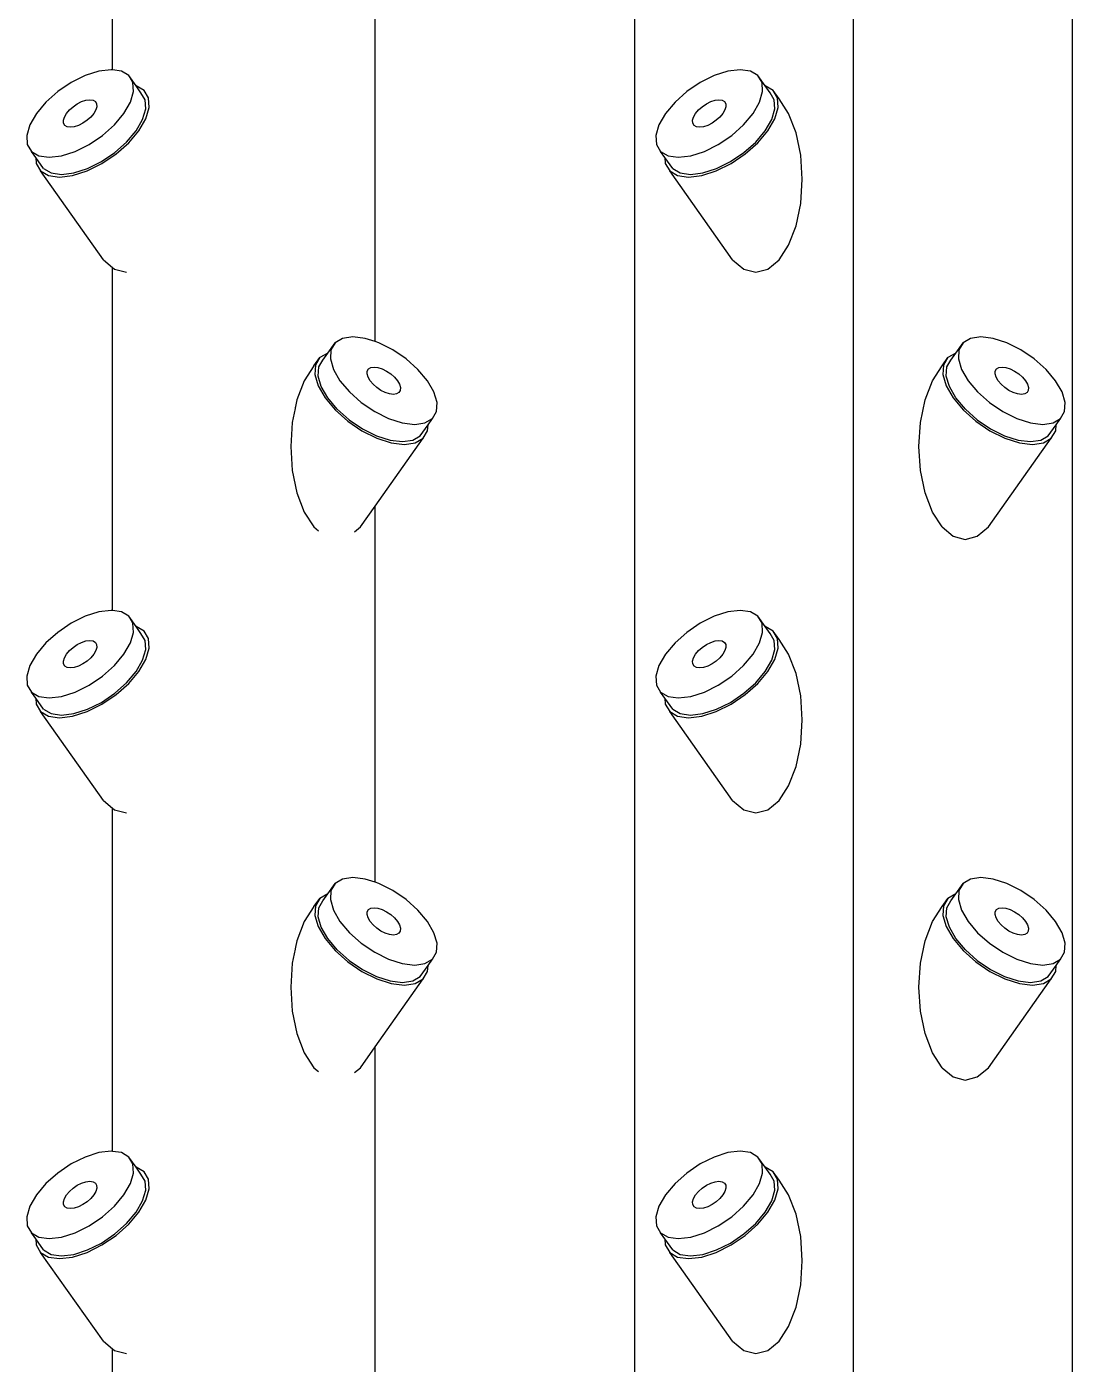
# Model space of a CAD drawing. Header units: metres. Extents: x -175 to 101, y -7 to 93.
# Drawn here: x 1.261 to 1.691, y 1.053 to 1.602 of the extents above; entities that cross this region are included whole.
import ezdxf

# ---------------------------------------------------------------- set-up
doc = ezdxf.new("R2010")
doc.units = ezdxf.units.M

msp = doc.modelspace()

# ---------------------------------------------------------------- linework, layer by layer
for p, q in [((1.51103, 0.0428), (1.51103, 1.98869)), ((1.60083, 0.0428), (1.60083, 1.98869)), ((1.69064, 1.98869), (1.69064, 0.0428)), ((1.2967, 1.5843), (1.2967, 1.72525)), ((1.4045, 1.47276), (1.4045, 1.6272)), ((1.28541, 1.58198), (1.27967, 1.57912)), ((1.29101, 1.58377), (1.28541, 1.58198)), ((1.29609, 1.58439), (1.29101, 1.58377)), ((1.2967, 1.5843), (1.29609, 1.58439)), ((1.30031, 1.58377), (1.2967, 1.5843)), ((1.30337, 1.58198), (1.30031, 1.58377)), ((1.30507, 1.57912), (1.30337, 1.58198)), ((1.30637, 1.57779), (1.30337, 1.58198)), ((1.54366, 1.58198), (1.53792, 1.57912)), ((1.54926, 1.58377), (1.54366, 1.58198)), ((1.55434, 1.58439), (1.54926, 1.58377)), ((1.55855, 1.58377), (1.55434, 1.58439)), ((1.56162, 1.58198), (1.55855, 1.58377)), ((1.56332, 1.57912), (1.56162, 1.58198)), ((1.56461, 1.57779), (1.56162, 1.58198)), ((1.27967, 1.57912), (1.27419, 1.5754)), ((1.3053, 1.5754), (1.30507, 1.57912)), ((1.30637, 1.57779), (1.30633, 1.57779)), ((1.30962, 1.57588), (1.30637, 1.57779)), ((1.30837, 1.57491), (1.30637, 1.57779)), ((1.53792, 1.57912), (1.53243, 1.5754)), ((1.56354, 1.5754), (1.56332, 1.57912)), ((1.56461, 1.57779), (1.56458, 1.57779)), ((1.56787, 1.57588), (1.56461, 1.57779)), ((1.56662, 1.57491), (1.56461, 1.57779)), ((1.26933, 1.57107), (1.26543, 1.56642)), ((1.27419, 1.5754), (1.26933, 1.57107)), ((1.28223, 1.57039), (1.28402, 1.57129)), ((1.28402, 1.57129), (1.28577, 1.57185)), ((1.28577, 1.57185), (1.28736, 1.57204)), ((1.28736, 1.57204), (1.28868, 1.57185)), ((1.28868, 1.57185), (1.28964, 1.57129)), ((1.28964, 1.57129), (1.29017, 1.57039)), ((1.30135, 1.56642), (1.30403, 1.57107)), ((1.30403, 1.57107), (1.3053, 1.5754)), ((1.31007, 1.57205), (1.30837, 1.57491)), ((1.31143, 1.57285), (1.30962, 1.57588)), ((1.31026, 1.57497), (1.30962, 1.57588)), ((1.3103, 1.56833), (1.31007, 1.57205)), ((1.31167, 1.5689), (1.31143, 1.57285)), ((1.52758, 1.57107), (1.52368, 1.56642)), ((1.53243, 1.5754), (1.52758, 1.57107)), ((1.54048, 1.57039), (1.54227, 1.57129)), ((1.54227, 1.57129), (1.54402, 1.57185)), ((1.54402, 1.57185), (1.54561, 1.57204)), ((1.54561, 1.57204), (1.54693, 1.57185)), ((1.54693, 1.57185), (1.54788, 1.57129)), ((1.54788, 1.57129), (1.54841, 1.57039)), ((1.5596, 1.56642), (1.56227, 1.57107)), ((1.56227, 1.57107), (1.56354, 1.5754)), ((1.56832, 1.57205), (1.56662, 1.57491)), ((1.56967, 1.57285), (1.56787, 1.57588)), ((1.57028, 1.57246), (1.56787, 1.57588)), ((1.56854, 1.56833), (1.56832, 1.57205)), ((1.56991, 1.5689), (1.56967, 1.57285)), ((1.57423, 1.5664), (1.57028, 1.57246)), ((1.26543, 1.56642), (1.26276, 1.56178)), ((1.27694, 1.56497), (1.27778, 1.56642)), ((1.27778, 1.56642), (1.279, 1.56788)), ((1.279, 1.56788), (1.28052, 1.56923)), ((1.28052, 1.56923), (1.28223, 1.57039)), ((1.289, 1.56642), (1.28779, 1.56497)), ((1.28984, 1.56788), (1.289, 1.56642)), ((1.29024, 1.56923), (1.28984, 1.56788)), ((1.29017, 1.57039), (1.29024, 1.56923)), ((1.29745, 1.56178), (1.30135, 1.56642)), ((1.30903, 1.564), (1.3103, 1.56833)), ((1.31032, 1.56429), (1.31167, 1.5689)), ((1.52368, 1.56642), (1.521, 1.56178)), ((1.53519, 1.56497), (1.53603, 1.56642)), ((1.53603, 1.56642), (1.53724, 1.56788)), ((1.53724, 1.56788), (1.53876, 1.56923)), ((1.53876, 1.56923), (1.54048, 1.57039)), ((1.54725, 1.56642), (1.54603, 1.56497)), ((1.54809, 1.56788), (1.54725, 1.56642)), ((1.54848, 1.56923), (1.54809, 1.56788)), ((1.54841, 1.57039), (1.54848, 1.56923)), ((1.5557, 1.56178), (1.5596, 1.56642)), ((1.56727, 1.564), (1.56854, 1.56833)), ((1.56856, 1.56429), (1.56991, 1.5689)), ((1.57727, 1.55849), (1.57423, 1.5664)), ((1.26276, 1.56178), (1.26149, 1.55744)), ((1.27655, 1.56362), (1.27694, 1.56497)), ((1.27662, 1.56246), (1.27655, 1.56362)), ((1.27715, 1.56156), (1.27662, 1.56246)), ((1.27811, 1.561), (1.27715, 1.56156)), ((1.27942, 1.56081), (1.27811, 1.561)), ((1.28101, 1.561), (1.27942, 1.56081)), ((1.28276, 1.56156), (1.28101, 1.561)), ((1.28455, 1.56246), (1.28276, 1.56156)), ((1.28627, 1.56362), (1.28455, 1.56246)), ((1.28779, 1.56497), (1.28627, 1.56362)), ((1.2926, 1.55744), (1.29745, 1.56178)), ((1.30635, 1.55935), (1.30903, 1.564)), ((1.30748, 1.55935), (1.31032, 1.56429)), ((1.521, 1.56178), (1.51973, 1.55744)), ((1.53479, 1.56362), (1.53519, 1.56497)), ((1.53486, 1.56246), (1.53479, 1.56362)), ((1.5354, 1.56156), (1.53486, 1.56246)), ((1.53635, 1.561), (1.5354, 1.56156)), ((1.53767, 1.56081), (1.53635, 1.561)), ((1.53926, 1.561), (1.53767, 1.56081)), ((1.54101, 1.56156), (1.53926, 1.561)), ((1.5428, 1.56246), (1.54101, 1.56156)), ((1.54452, 1.56362), (1.5428, 1.56246)), ((1.54603, 1.56497), (1.54452, 1.56362)), ((1.55084, 1.55744), (1.5557, 1.56178)), ((1.5646, 1.55935), (1.56727, 1.564)), ((1.56572, 1.55935), (1.56856, 1.56429)), ((1.26149, 1.55744), (1.26171, 1.55372)), ((1.28711, 1.55372), (1.2926, 1.55744)), ((1.2976, 1.55037), (1.30245, 1.55471)), ((1.29817, 1.54981), (1.30333, 1.55441)), ((1.30245, 1.55471), (1.30635, 1.55935)), ((1.30333, 1.55441), (1.30748, 1.55935)), ((1.51973, 1.55744), (1.51996, 1.55372)), ((1.54536, 1.55372), (1.55084, 1.55744)), ((1.55584, 1.55037), (1.5607, 1.55471)), ((1.55642, 1.54981), (1.56158, 1.55441)), ((1.5607, 1.55471), (1.5646, 1.55935)), ((1.56158, 1.55441), (1.56572, 1.55935)), ((1.57917, 1.54929), (1.57727, 1.55849)), ((1.26171, 1.55372), (1.26341, 1.55087)), ((1.26341, 1.55087), (1.26648, 1.54908)), ((1.26521, 1.54833), (1.26341, 1.55087)), ((1.26648, 1.54908), (1.27069, 1.54846)), ((1.27069, 1.54846), (1.27577, 1.54908)), ((1.27577, 1.54908), (1.28137, 1.55087)), ((1.28137, 1.55087), (1.28711, 1.55372)), ((1.29211, 1.54665), (1.2976, 1.55037)), ((1.29234, 1.54586), (1.29817, 1.54981)), ((1.51996, 1.55372), (1.52166, 1.55087)), ((1.52166, 1.55087), (1.52472, 1.54908)), ((1.52345, 1.54833), (1.52166, 1.55087)), ((1.52472, 1.54908), (1.52894, 1.54846)), ((1.52894, 1.54846), (1.53402, 1.54908)), ((1.53402, 1.54908), (1.53962, 1.55087)), ((1.53962, 1.55087), (1.54536, 1.55372)), ((1.55036, 1.54665), (1.55584, 1.55037)), ((1.55059, 1.54586), (1.55642, 1.54981)), ((1.57982, 1.53941), (1.57917, 1.54929)), ((1.26521, 1.54833), (1.26536, 1.54586)), ((1.26841, 1.5438), (1.26521, 1.54833)), ((1.26536, 1.54586), (1.26716, 1.54283)), ((1.26841, 1.5438), (1.27148, 1.54201)), ((1.28077, 1.54201), (1.28637, 1.5438)), ((1.28625, 1.54283), (1.29234, 1.54586)), ((1.28637, 1.5438), (1.29211, 1.54665)), ((1.52345, 1.54833), (1.5236, 1.54586)), ((1.52666, 1.5438), (1.52345, 1.54833)), ((1.5236, 1.54586), (1.52541, 1.54283)), ((1.52666, 1.5438), (1.52972, 1.54201)), ((1.53902, 1.54201), (1.54462, 1.5438)), ((1.54449, 1.54283), (1.55059, 1.54586)), ((1.54462, 1.5438), (1.55036, 1.54665)), ((1.26716, 1.54283), (1.27042, 1.54092)), ((1.29295, 1.50636), (1.26716, 1.54283)), ((1.27042, 1.54092), (1.2749, 1.54027)), ((1.27148, 1.54201), (1.27569, 1.54139)), ((1.2749, 1.54027), (1.2803, 1.54092)), ((1.27569, 1.54139), (1.28077, 1.54201)), ((1.2803, 1.54092), (1.28625, 1.54283)), ((1.52541, 1.54283), (1.52867, 1.54092)), ((1.5512, 1.50636), (1.52541, 1.54283)), ((1.52867, 1.54092), (1.53315, 1.54027)), ((1.52972, 1.54201), (1.53394, 1.54139)), ((1.53315, 1.54027), (1.53854, 1.54092)), ((1.53394, 1.54139), (1.53902, 1.54201)), ((1.53854, 1.54092), (1.54449, 1.54283)), ((1.57917, 1.52952), (1.57982, 1.53941)), ((1.57727, 1.52033), (1.57917, 1.52952)), ((1.57423, 1.51242), (1.57727, 1.52033)), ((1.57028, 1.50636), (1.57423, 1.51242)), ((1.29295, 1.50636), (1.2967, 1.50325)), ((1.5512, 1.50636), (1.5558, 1.50255)), ((1.56568, 1.50255), (1.57028, 1.50636)), ((1.2967, 1.3623), (1.2967, 1.50325)), ((1.2967, 1.50325), (1.29755, 1.50255)), ((1.29755, 1.50255), (1.30249, 1.50125)), ((1.5558, 1.50255), (1.56074, 1.50125)), ((1.56074, 1.50125), (1.56568, 1.50255)), ((1.38504, 1.46809), (1.38804, 1.47228)), ((1.38804, 1.47228), (1.38634, 1.46943)), ((1.3911, 1.47407), (1.38804, 1.47228)), ((1.39532, 1.47469), (1.3911, 1.47407)), ((1.4004, 1.47407), (1.39532, 1.47469)), ((1.4045, 1.47276), (1.4004, 1.47407)), ((1.406, 1.47228), (1.4045, 1.47276)), ((1.41174, 1.46943), (1.406, 1.47228)), ((1.64285, 1.46809), (1.64584, 1.47228)), ((1.64584, 1.47228), (1.64414, 1.46943)), ((1.64891, 1.47407), (1.64584, 1.47228)), ((1.65312, 1.47469), (1.64891, 1.47407)), ((1.6582, 1.47407), (1.65312, 1.47469)), ((1.66381, 1.47228), (1.6582, 1.47407)), ((1.66954, 1.46943), (1.66381, 1.47228)), ((1.38504, 1.46809), (1.38179, 1.46618)), ((1.38304, 1.46521), (1.38504, 1.46809)), ((1.38508, 1.46809), (1.38504, 1.46809)), ((1.38634, 1.46943), (1.38611, 1.46571)), ((1.41722, 1.46571), (1.41174, 1.46943)), ((1.64285, 1.46809), (1.6396, 1.46618)), ((1.64084, 1.46521), (1.64285, 1.46809)), ((1.64288, 1.46809), (1.64285, 1.46809)), ((1.64414, 1.46943), (1.64392, 1.46571)), ((1.67503, 1.46571), (1.66954, 1.46943)), ((1.37937, 1.46277), (1.37542, 1.4567)), ((1.37937, 1.46277), (1.38179, 1.46618)), ((1.37998, 1.46315), (1.37974, 1.4592)), ((1.38179, 1.46618), (1.37998, 1.46315)), ((1.38111, 1.45863), (1.38134, 1.46235)), ((1.38134, 1.46235), (1.38304, 1.46521)), ((1.38611, 1.46571), (1.38738, 1.46137)), ((1.38738, 1.46137), (1.39006, 1.45673)), ((1.40124, 1.46069), (1.40177, 1.46159)), ((1.40177, 1.46159), (1.40273, 1.46215)), ((1.40273, 1.46215), (1.40405, 1.46234)), ((1.40405, 1.46234), (1.40564, 1.46215)), ((1.40564, 1.46215), (1.40739, 1.46159)), ((1.40739, 1.46159), (1.40918, 1.46069)), ((1.42208, 1.46137), (1.41722, 1.46571)), ((1.42598, 1.45673), (1.42208, 1.46137)), ((1.63323, 1.4567), (1.63718, 1.46277)), ((1.63718, 1.46277), (1.6396, 1.46618)), ((1.63779, 1.46315), (1.63755, 1.4592)), ((1.6396, 1.46618), (1.63779, 1.46315)), ((1.63892, 1.45863), (1.63914, 1.46235)), ((1.63914, 1.46235), (1.64084, 1.46521)), ((1.64392, 1.46571), (1.64519, 1.46137)), ((1.64519, 1.46137), (1.64786, 1.45673)), ((1.65905, 1.46069), (1.65958, 1.46159)), ((1.65958, 1.46159), (1.66054, 1.46215)), ((1.66054, 1.46215), (1.66185, 1.46234)), ((1.66185, 1.46234), (1.66344, 1.46215)), ((1.66344, 1.46215), (1.66519, 1.46159)), ((1.66519, 1.46159), (1.66699, 1.46069)), ((1.67988, 1.46137), (1.67503, 1.46571)), ((1.68378, 1.45673), (1.67988, 1.46137)), ((1.37542, 1.4567), (1.37239, 1.4488)), ((1.37974, 1.4592), (1.38109, 1.45459)), ((1.38238, 1.4543), (1.38111, 1.45863)), ((1.39006, 1.45673), (1.39396, 1.45208)), ((1.40117, 1.45953), (1.40124, 1.46069)), ((1.40157, 1.45818), (1.40117, 1.45953)), ((1.4024, 1.45673), (1.40157, 1.45818)), ((1.40362, 1.45527), (1.4024, 1.45673)), ((1.40514, 1.45392), (1.40362, 1.45527)), ((1.40918, 1.46069), (1.41089, 1.45953)), ((1.41089, 1.45953), (1.41241, 1.45818)), ((1.41241, 1.45818), (1.41363, 1.45673)), ((1.41363, 1.45673), (1.41447, 1.45527)), ((1.41447, 1.45527), (1.41486, 1.45392)), ((1.42865, 1.45208), (1.42598, 1.45673)), ((1.6302, 1.4488), (1.63323, 1.4567)), ((1.63755, 1.4592), (1.6389, 1.45459)), ((1.64019, 1.4543), (1.63892, 1.45863)), ((1.64786, 1.45673), (1.65176, 1.45208)), ((1.65898, 1.45953), (1.65905, 1.46069)), ((1.65937, 1.45818), (1.65898, 1.45953)), ((1.66021, 1.45673), (1.65937, 1.45818)), ((1.66143, 1.45527), (1.66021, 1.45673)), ((1.66295, 1.45392), (1.66143, 1.45527)), ((1.66699, 1.46069), (1.6687, 1.45953)), ((1.6687, 1.45953), (1.67022, 1.45818)), ((1.67022, 1.45818), (1.67144, 1.45673)), ((1.67144, 1.45673), (1.67227, 1.45527)), ((1.67227, 1.45527), (1.67267, 1.45392)), ((1.68646, 1.45208), (1.68378, 1.45673)), ((1.38109, 1.45459), (1.38393, 1.44965)), ((1.38506, 1.44965), (1.38238, 1.4543)), ((1.39396, 1.45208), (1.39881, 1.44774)), ((1.40685, 1.45276), (1.40514, 1.45392)), ((1.40865, 1.45186), (1.40685, 1.45276)), ((1.4104, 1.4513), (1.40865, 1.45186)), ((1.41199, 1.45111), (1.4104, 1.4513)), ((1.4133, 1.4513), (1.41199, 1.45111)), ((1.41426, 1.45186), (1.4133, 1.4513)), ((1.41479, 1.45276), (1.41426, 1.45186)), ((1.41486, 1.45392), (1.41479, 1.45276)), ((1.42992, 1.44774), (1.42865, 1.45208)), ((1.6389, 1.45459), (1.64174, 1.44965)), ((1.64286, 1.44965), (1.64019, 1.4543)), ((1.65176, 1.45208), (1.65662, 1.44774)), ((1.66466, 1.45276), (1.66295, 1.45392)), ((1.66645, 1.45186), (1.66466, 1.45276)), ((1.6682, 1.4513), (1.66645, 1.45186)), ((1.66979, 1.45111), (1.6682, 1.4513)), ((1.67111, 1.4513), (1.66979, 1.45111)), ((1.67207, 1.45186), (1.67111, 1.4513)), ((1.6726, 1.45276), (1.67207, 1.45186)), ((1.67267, 1.45392), (1.6726, 1.45276)), ((1.68773, 1.44774), (1.68646, 1.45208)), ((1.37166, 1.44529), (1.37048, 1.43959)), ((1.37183, 1.44609), (1.37166, 1.44529)), ((1.37169, 1.44579), (1.37166, 1.44529)), ((1.37239, 1.4488), (1.37183, 1.44609)), ((1.38393, 1.44965), (1.38808, 1.44472)), ((1.38896, 1.44501), (1.38506, 1.44965)), ((1.38808, 1.44472), (1.39324, 1.44011)), ((1.38896, 1.44501), (1.39381, 1.44067)), ((1.39881, 1.44774), (1.4043, 1.44403)), ((1.4297, 1.44403), (1.42992, 1.44774)), ((1.62829, 1.43959), (1.6302, 1.4488)), ((1.64174, 1.44965), (1.64588, 1.44472)), ((1.64676, 1.44501), (1.64286, 1.44965)), ((1.64588, 1.44472), (1.65104, 1.44011)), ((1.64676, 1.44501), (1.65162, 1.44067)), ((1.65662, 1.44774), (1.6621, 1.44403)), ((1.6875, 1.44403), (1.68773, 1.44774)), ((1.37048, 1.43959), (1.36983, 1.42971)), ((1.39324, 1.44011), (1.39906, 1.43616)), ((1.39381, 1.44067), (1.3993, 1.43695)), ((1.4043, 1.44403), (1.41004, 1.44117)), ((1.41004, 1.44117), (1.41564, 1.43938)), ((1.41564, 1.43938), (1.42072, 1.43876)), ((1.42072, 1.43876), (1.42493, 1.43938)), ((1.42493, 1.43938), (1.428, 1.44117)), ((1.4262, 1.43863), (1.428, 1.44117)), ((1.428, 1.44117), (1.4297, 1.44403)), ((1.62764, 1.42971), (1.62829, 1.43959)), ((1.65104, 1.44011), (1.65687, 1.43616)), ((1.65162, 1.44067), (1.6571, 1.43695)), ((1.6621, 1.44403), (1.66784, 1.44117)), ((1.66784, 1.44117), (1.67344, 1.43938)), ((1.67344, 1.43938), (1.67852, 1.43876)), ((1.67852, 1.43876), (1.68274, 1.43938)), ((1.68274, 1.43938), (1.6858, 1.44117)), ((1.68401, 1.43863), (1.6858, 1.44117)), ((1.6858, 1.44117), (1.6875, 1.44403)), ((1.39906, 1.43616), (1.40516, 1.43313)), ((1.3993, 1.43695), (1.40504, 1.4341)), ((1.40504, 1.4341), (1.41064, 1.43231)), ((1.41993, 1.43231), (1.423, 1.4341)), ((1.423, 1.4341), (1.4262, 1.43863)), ((1.42424, 1.43313), (1.42605, 1.43616)), ((1.42605, 1.43616), (1.4262, 1.43863)), ((1.65687, 1.43616), (1.66297, 1.43313)), ((1.6571, 1.43695), (1.66284, 1.4341)), ((1.66284, 1.4341), (1.66844, 1.43231)), ((1.67774, 1.43231), (1.6808, 1.4341)), ((1.6808, 1.4341), (1.68401, 1.43863)), ((1.68205, 1.43313), (1.68386, 1.43616)), ((1.68386, 1.43616), (1.68401, 1.43863)), ((1.36983, 1.42971), (1.37048, 1.41983)), ((1.4045, 1.4052), (1.42424, 1.43313)), ((1.40516, 1.43313), (1.41111, 1.43122)), ((1.41064, 1.43231), (1.41572, 1.43169)), ((1.41111, 1.43122), (1.41651, 1.43057)), ((1.41572, 1.43169), (1.41993, 1.43231)), ((1.41651, 1.43057), (1.42099, 1.43122)), ((1.42099, 1.43122), (1.42424, 1.43313)), ((1.62829, 1.41983), (1.62764, 1.42971)), ((1.65626, 1.39666), (1.68205, 1.43313)), ((1.66297, 1.43313), (1.66892, 1.43122)), ((1.66844, 1.43231), (1.67352, 1.43169)), ((1.66892, 1.43122), (1.67432, 1.43057)), ((1.67352, 1.43169), (1.67774, 1.43231)), ((1.67432, 1.43057), (1.6788, 1.43122)), ((1.6788, 1.43122), (1.68205, 1.43313)), ((1.37048, 1.41983), (1.37239, 1.41063)), ((1.6302, 1.41063), (1.62829, 1.41983)), ((1.37239, 1.41063), (1.37542, 1.40272)), ((1.63323, 1.40272), (1.6302, 1.41063)), ((1.37542, 1.40272), (1.37937, 1.39666)), ((1.39846, 1.39666), (1.4045, 1.4052)), ((1.4045, 1.25076), (1.4045, 1.4052)), ((1.63718, 1.39666), (1.63323, 1.40272)), ((1.37937, 1.39666), (1.38129, 1.39507)), ((1.39598, 1.39461), (1.39846, 1.39666)), ((1.63718, 1.39666), (1.64178, 1.39285)), ((1.65166, 1.39285), (1.65626, 1.39666)), ((1.64178, 1.39285), (1.64672, 1.39155)), ((1.64672, 1.39155), (1.65166, 1.39285)), ((1.29609, 1.36239), (1.29101, 1.36177)), ((1.2967, 1.3623), (1.29609, 1.36239)), ((1.30031, 1.36177), (1.2967, 1.3623)), ((1.55434, 1.36239), (1.54926, 1.36177)), ((1.55855, 1.36177), (1.55434, 1.36239)), ((1.27967, 1.35712), (1.27419, 1.3534)), ((1.28541, 1.35998), (1.27967, 1.35712)), ((1.29101, 1.36177), (1.28541, 1.35998)), ((1.30337, 1.35998), (1.30031, 1.36177)), ((1.30507, 1.35712), (1.30337, 1.35998)), ((1.30637, 1.35579), (1.30337, 1.35998)), ((1.3053, 1.3534), (1.30507, 1.35712)), ((1.53792, 1.35712), (1.53243, 1.3534)), ((1.54366, 1.35998), (1.53792, 1.35712)), ((1.54926, 1.36177), (1.54366, 1.35998)), ((1.56162, 1.35998), (1.55855, 1.36177)), ((1.56332, 1.35712), (1.56162, 1.35998)), ((1.56461, 1.35579), (1.56162, 1.35998)), ((1.56354, 1.3534), (1.56332, 1.35712)), ((1.27419, 1.3534), (1.26933, 1.34907)), ((1.30403, 1.34907), (1.3053, 1.3534)), ((1.30637, 1.35579), (1.30633, 1.35579)), ((1.30962, 1.35388), (1.30637, 1.35579)), ((1.30837, 1.35291), (1.30637, 1.35579)), ((1.31007, 1.35005), (1.30837, 1.35291)), ((1.31143, 1.35085), (1.30962, 1.35388)), ((1.31026, 1.35297), (1.30962, 1.35388)), ((1.53243, 1.3534), (1.52758, 1.34907)), ((1.56227, 1.34907), (1.56354, 1.3534)), ((1.56461, 1.35579), (1.56458, 1.35579)), ((1.56787, 1.35388), (1.56461, 1.35579)), ((1.56662, 1.35291), (1.56461, 1.35579)), ((1.56832, 1.35005), (1.56662, 1.35291)), ((1.56967, 1.35085), (1.56787, 1.35388)), ((1.57028, 1.35046), (1.56787, 1.35388)), ((1.26933, 1.34907), (1.26543, 1.34442)), ((1.27778, 1.34442), (1.279, 1.34588)), ((1.279, 1.34588), (1.28052, 1.34723)), ((1.28052, 1.34723), (1.28223, 1.34839)), ((1.28223, 1.34839), (1.28402, 1.34929)), ((1.28402, 1.34929), (1.28577, 1.34985)), ((1.28577, 1.34985), (1.28736, 1.35004)), ((1.28736, 1.35004), (1.28868, 1.34985)), ((1.28868, 1.34985), (1.28964, 1.34929)), ((1.28984, 1.34588), (1.289, 1.34442)), ((1.28964, 1.34929), (1.29017, 1.34839)), ((1.29024, 1.34723), (1.28984, 1.34588)), ((1.29017, 1.34839), (1.29024, 1.34723)), ((1.30135, 1.34442), (1.30403, 1.34907)), ((1.30903, 1.342), (1.3103, 1.34633)), ((1.3103, 1.34633), (1.31007, 1.35005)), ((1.31032, 1.34229), (1.31167, 1.3469)), ((1.31167, 1.3469), (1.31143, 1.35085)), ((1.52758, 1.34907), (1.52368, 1.34442)), ((1.53603, 1.34442), (1.53724, 1.34588)), ((1.53724, 1.34588), (1.53876, 1.34723)), ((1.53876, 1.34723), (1.54048, 1.34839)), ((1.54048, 1.34839), (1.54227, 1.34929)), ((1.54227, 1.34929), (1.54402, 1.34985)), ((1.54402, 1.34985), (1.54561, 1.35004)), ((1.54561, 1.35004), (1.54693, 1.34985)), ((1.54693, 1.34985), (1.54788, 1.34929)), ((1.54809, 1.34588), (1.54725, 1.34442)), ((1.54788, 1.34929), (1.54841, 1.34839)), ((1.54848, 1.34723), (1.54809, 1.34588)), ((1.54841, 1.34839), (1.54848, 1.34723)), ((1.5596, 1.34442), (1.56227, 1.34907)), ((1.56727, 1.342), (1.56854, 1.34633)), ((1.56854, 1.34633), (1.56832, 1.35005)), ((1.56856, 1.34229), (1.56991, 1.3469)), ((1.56991, 1.3469), (1.56967, 1.35085)), ((1.57423, 1.3444), (1.57028, 1.35046)), ((1.26543, 1.34442), (1.26276, 1.33978)), ((1.27655, 1.34162), (1.27694, 1.34297)), ((1.27662, 1.34046), (1.27655, 1.34162)), ((1.27715, 1.33956), (1.27662, 1.34046)), ((1.27694, 1.34297), (1.27778, 1.34442)), ((1.28455, 1.34046), (1.28276, 1.33956)), ((1.28627, 1.34162), (1.28455, 1.34046)), ((1.28779, 1.34297), (1.28627, 1.34162)), ((1.289, 1.34442), (1.28779, 1.34297)), ((1.29745, 1.33978), (1.30135, 1.34442)), ((1.30635, 1.33735), (1.30903, 1.342)), ((1.30748, 1.33735), (1.31032, 1.34229)), ((1.52368, 1.34442), (1.521, 1.33978)), ((1.53479, 1.34162), (1.53519, 1.34297)), ((1.53486, 1.34046), (1.53479, 1.34162)), ((1.5354, 1.33956), (1.53486, 1.34046)), ((1.53519, 1.34297), (1.53603, 1.34442)), ((1.5428, 1.34046), (1.54101, 1.33956)), ((1.54452, 1.34162), (1.5428, 1.34046)), ((1.54603, 1.34297), (1.54452, 1.34162)), ((1.54725, 1.34442), (1.54603, 1.34297)), ((1.5557, 1.33978), (1.5596, 1.34442)), ((1.5646, 1.33735), (1.56727, 1.342)), ((1.56572, 1.33735), (1.56856, 1.34229)), ((1.57727, 1.33649), (1.57423, 1.3444)), ((1.26276, 1.33978), (1.26149, 1.33544)), ((1.26149, 1.33544), (1.26171, 1.33172)), ((1.27811, 1.339), (1.27715, 1.33956)), ((1.27942, 1.33881), (1.27811, 1.339)), ((1.28101, 1.339), (1.27942, 1.33881)), ((1.28276, 1.33956), (1.28101, 1.339)), ((1.28711, 1.33172), (1.2926, 1.33544)), ((1.2926, 1.33544), (1.29745, 1.33978)), ((1.30245, 1.33271), (1.30635, 1.33735)), ((1.30333, 1.33241), (1.30748, 1.33735)), ((1.521, 1.33978), (1.51973, 1.33544)), ((1.51973, 1.33544), (1.51996, 1.33172)), ((1.53635, 1.339), (1.5354, 1.33956)), ((1.53767, 1.33881), (1.53635, 1.339)), ((1.53926, 1.339), (1.53767, 1.33881)), ((1.54101, 1.33956), (1.53926, 1.339)), ((1.54536, 1.33172), (1.55084, 1.33544)), ((1.55084, 1.33544), (1.5557, 1.33978)), ((1.5607, 1.33271), (1.5646, 1.33735)), ((1.56158, 1.33241), (1.56572, 1.33735)), ((1.57917, 1.32729), (1.57727, 1.33649)), ((1.26171, 1.33172), (1.26341, 1.32887)), ((1.28137, 1.32887), (1.28711, 1.33172)), ((1.2976, 1.32837), (1.30245, 1.33271)), ((1.29817, 1.32781), (1.30333, 1.33241)), ((1.51996, 1.33172), (1.52166, 1.32887)), ((1.53962, 1.32887), (1.54536, 1.33172)), ((1.55584, 1.32837), (1.5607, 1.33271)), ((1.55642, 1.32781), (1.56158, 1.33241)), ((1.26341, 1.32887), (1.26648, 1.32708)), ((1.26521, 1.32633), (1.26341, 1.32887)), ((1.26521, 1.32633), (1.26536, 1.32386)), ((1.26841, 1.3218), (1.26521, 1.32633)), ((1.26536, 1.32386), (1.26716, 1.32083)), ((1.26648, 1.32708), (1.27069, 1.32646)), ((1.27069, 1.32646), (1.27577, 1.32708)), ((1.27577, 1.32708), (1.28137, 1.32887)), ((1.28625, 1.32083), (1.29234, 1.32386)), ((1.28637, 1.3218), (1.29211, 1.32465)), ((1.29211, 1.32465), (1.2976, 1.32837)), ((1.29234, 1.32386), (1.29817, 1.32781)), ((1.52166, 1.32887), (1.52472, 1.32708)), ((1.52345, 1.32633), (1.52166, 1.32887)), ((1.52345, 1.32633), (1.5236, 1.32386)), ((1.52666, 1.3218), (1.52345, 1.32633)), ((1.5236, 1.32386), (1.52541, 1.32083)), ((1.52472, 1.32708), (1.52894, 1.32646)), ((1.52894, 1.32646), (1.53402, 1.32708)), ((1.53402, 1.32708), (1.53962, 1.32887)), ((1.54449, 1.32083), (1.55059, 1.32386)), ((1.54462, 1.3218), (1.55036, 1.32465)), ((1.55036, 1.32465), (1.55584, 1.32837)), ((1.55059, 1.32386), (1.55642, 1.32781)), ((1.57982, 1.31741), (1.57917, 1.32729)), ((1.26716, 1.32083), (1.27042, 1.31892)), ((1.29295, 1.28436), (1.26716, 1.32083)), ((1.26841, 1.3218), (1.27148, 1.32001)), ((1.27042, 1.31892), (1.2749, 1.31827)), ((1.27148, 1.32001), (1.27569, 1.31939)), ((1.2749, 1.31827), (1.2803, 1.31892)), ((1.27569, 1.31939), (1.28077, 1.32001)), ((1.2803, 1.31892), (1.28625, 1.32083)), ((1.28077, 1.32001), (1.28637, 1.3218)), ((1.52541, 1.32083), (1.52867, 1.31892)), ((1.5512, 1.28436), (1.52541, 1.32083)), ((1.52666, 1.3218), (1.52972, 1.32001)), ((1.52867, 1.31892), (1.53315, 1.31827)), ((1.52972, 1.32001), (1.53394, 1.31939)), ((1.53315, 1.31827), (1.53854, 1.31892)), ((1.53394, 1.31939), (1.53902, 1.32001)), ((1.53854, 1.31892), (1.54449, 1.32083)), ((1.53902, 1.32001), (1.54462, 1.3218)), ((1.57917, 1.30752), (1.57982, 1.31741)), ((1.57727, 1.29833), (1.57917, 1.30752)), ((1.57423, 1.29042), (1.57727, 1.29833)), ((1.57028, 1.28436), (1.57423, 1.29042)), ((1.29295, 1.28436), (1.2967, 1.28125)), ((1.2967, 1.1403), (1.2967, 1.28125)), ((1.2967, 1.28125), (1.29755, 1.28055)), ((1.29755, 1.28055), (1.30249, 1.27925)), ((1.5512, 1.28436), (1.5558, 1.28055)), ((1.5558, 1.28055), (1.56074, 1.27925)), ((1.56074, 1.27925), (1.56568, 1.28055)), ((1.56568, 1.28055), (1.57028, 1.28436)), ((1.39532, 1.25269), (1.3911, 1.25207)), ((1.4004, 1.25207), (1.39532, 1.25269)), ((1.65312, 1.25269), (1.64891, 1.25207)), ((1.6582, 1.25207), (1.65312, 1.25269)), ((1.38504, 1.24609), (1.38804, 1.25028)), ((1.38634, 1.24743), (1.38611, 1.24371)), ((1.38804, 1.25028), (1.38634, 1.24743)), ((1.3911, 1.25207), (1.38804, 1.25028)), ((1.4045, 1.25076), (1.4004, 1.25207)), ((1.406, 1.25028), (1.4045, 1.25076)), ((1.41174, 1.24743), (1.406, 1.25028)), ((1.41722, 1.24371), (1.41174, 1.24743)), ((1.64285, 1.24609), (1.64584, 1.25028)), ((1.64414, 1.24743), (1.64392, 1.24371)), ((1.64584, 1.25028), (1.64414, 1.24743)), ((1.64891, 1.25207), (1.64584, 1.25028)), ((1.66381, 1.25028), (1.6582, 1.25207)), ((1.66954, 1.24743), (1.66381, 1.25028)), ((1.67503, 1.24371), (1.66954, 1.24743)), ((1.37937, 1.24077), (1.38179, 1.24418)), ((1.37998, 1.24115), (1.37974, 1.2372)), ((1.38179, 1.24418), (1.37998, 1.24115)), ((1.38134, 1.24035), (1.38304, 1.24321)), ((1.38504, 1.24609), (1.38179, 1.24418)), ((1.38304, 1.24321), (1.38504, 1.24609)), ((1.38508, 1.24609), (1.38504, 1.24609)), ((1.38611, 1.24371), (1.38738, 1.23937)), ((1.42208, 1.23937), (1.41722, 1.24371)), ((1.63718, 1.24077), (1.6396, 1.24418)), ((1.63779, 1.24115), (1.63755, 1.2372)), ((1.6396, 1.24418), (1.63779, 1.24115)), ((1.63914, 1.24035), (1.64084, 1.24321)), ((1.64285, 1.24609), (1.6396, 1.24418)), ((1.64084, 1.24321), (1.64285, 1.24609)), ((1.64288, 1.24609), (1.64285, 1.24609)), ((1.64392, 1.24371), (1.64519, 1.23937)), ((1.67988, 1.23937), (1.67503, 1.24371)), ((1.37937, 1.24077), (1.37542, 1.2347)), ((1.37974, 1.2372), (1.38109, 1.23259)), ((1.38111, 1.23663), (1.38134, 1.24035)), ((1.38238, 1.2323), (1.38111, 1.23663)), ((1.38738, 1.23937), (1.39006, 1.23473)), ((1.40117, 1.23753), (1.40124, 1.23869)), ((1.40157, 1.23618), (1.40117, 1.23753)), ((1.40124, 1.23869), (1.40177, 1.23959)), ((1.4024, 1.23473), (1.40157, 1.23618)), ((1.40177, 1.23959), (1.40273, 1.24015)), ((1.40273, 1.24015), (1.40405, 1.24034)), ((1.40405, 1.24034), (1.40564, 1.24015)), ((1.40564, 1.24015), (1.40739, 1.23959)), ((1.40739, 1.23959), (1.40918, 1.23869)), ((1.40918, 1.23869), (1.41089, 1.23753)), ((1.41089, 1.23753), (1.41241, 1.23618)), ((1.41241, 1.23618), (1.41363, 1.23473)), ((1.42598, 1.23473), (1.42208, 1.23937)), ((1.63323, 1.2347), (1.63718, 1.24077)), ((1.63755, 1.2372), (1.6389, 1.23259)), ((1.63892, 1.23663), (1.63914, 1.24035)), ((1.64019, 1.2323), (1.63892, 1.23663)), ((1.64519, 1.23937), (1.64786, 1.23473)), ((1.65898, 1.23753), (1.65905, 1.23869)), ((1.65937, 1.23618), (1.65898, 1.23753)), ((1.65905, 1.23869), (1.65958, 1.23959)), ((1.66021, 1.23473), (1.65937, 1.23618)), ((1.65958, 1.23959), (1.66054, 1.24015)), ((1.66054, 1.24015), (1.66185, 1.24034)), ((1.66185, 1.24034), (1.66344, 1.24015)), ((1.66344, 1.24015), (1.66519, 1.23959)), ((1.66519, 1.23959), (1.66699, 1.23869)), ((1.66699, 1.23869), (1.6687, 1.23753)), ((1.6687, 1.23753), (1.67022, 1.23618)), ((1.67022, 1.23618), (1.67144, 1.23473)), ((1.68378, 1.23473), (1.67988, 1.23937)), ((1.37542, 1.2347), (1.37239, 1.2268)), ((1.38109, 1.23259), (1.38393, 1.22765)), ((1.38506, 1.22765), (1.38238, 1.2323)), ((1.39006, 1.23473), (1.39396, 1.23008)), ((1.40362, 1.23327), (1.4024, 1.23473)), ((1.40514, 1.23192), (1.40362, 1.23327)), ((1.40685, 1.23076), (1.40514, 1.23192)), ((1.40865, 1.22986), (1.40685, 1.23076)), ((1.41363, 1.23473), (1.41447, 1.23327)), ((1.41479, 1.23076), (1.41426, 1.22986)), ((1.41447, 1.23327), (1.41486, 1.23192)), ((1.41486, 1.23192), (1.41479, 1.23076)), ((1.42865, 1.23008), (1.42598, 1.23473)), ((1.6302, 1.2268), (1.63323, 1.2347)), ((1.6389, 1.23259), (1.64174, 1.22765)), ((1.64286, 1.22765), (1.64019, 1.2323)), ((1.64786, 1.23473), (1.65176, 1.23008)), ((1.66143, 1.23327), (1.66021, 1.23473)), ((1.66295, 1.23192), (1.66143, 1.23327)), ((1.66466, 1.23076), (1.66295, 1.23192)), ((1.66645, 1.22986), (1.66466, 1.23076)), ((1.67144, 1.23473), (1.67227, 1.23327)), ((1.6726, 1.23076), (1.67207, 1.22986)), ((1.67227, 1.23327), (1.67267, 1.23192)), ((1.67267, 1.23192), (1.6726, 1.23076)), ((1.68646, 1.23008), (1.68378, 1.23473)), ((1.37239, 1.2268), (1.37183, 1.22409)), ((1.38393, 1.22765), (1.38808, 1.22272)), ((1.38896, 1.22301), (1.38506, 1.22765)), ((1.39396, 1.23008), (1.39881, 1.22574)), ((1.39881, 1.22574), (1.4043, 1.22203)), ((1.4104, 1.2293), (1.40865, 1.22986)), ((1.41199, 1.22911), (1.4104, 1.2293)), ((1.4133, 1.2293), (1.41199, 1.22911)), ((1.41426, 1.22986), (1.4133, 1.2293)), ((1.42992, 1.22574), (1.42865, 1.23008)), ((1.4297, 1.22203), (1.42992, 1.22574)), ((1.62829, 1.21759), (1.6302, 1.2268)), ((1.64174, 1.22765), (1.64588, 1.22272)), ((1.64676, 1.22301), (1.64286, 1.22765)), ((1.65176, 1.23008), (1.65662, 1.22574)), ((1.65662, 1.22574), (1.6621, 1.22203)), ((1.6682, 1.2293), (1.66645, 1.22986)), ((1.66979, 1.22911), (1.6682, 1.2293)), ((1.67111, 1.2293), (1.66979, 1.22911)), ((1.67207, 1.22986), (1.67111, 1.2293)), ((1.68773, 1.22574), (1.68646, 1.23008)), ((1.6875, 1.22203), (1.68773, 1.22574)), ((1.37166, 1.22329), (1.37048, 1.21759)), ((1.37183, 1.22409), (1.37166, 1.22329)), ((1.37169, 1.22379), (1.37166, 1.22329)), ((1.38808, 1.22272), (1.39324, 1.21811)), ((1.38896, 1.22301), (1.39381, 1.21867)), ((1.4043, 1.22203), (1.41004, 1.21917)), ((1.41004, 1.21917), (1.41564, 1.21738)), ((1.42493, 1.21738), (1.428, 1.21917)), ((1.4262, 1.21663), (1.428, 1.21917)), ((1.428, 1.21917), (1.4297, 1.22203)), ((1.64588, 1.22272), (1.65104, 1.21811)), ((1.64676, 1.22301), (1.65162, 1.21867)), ((1.6621, 1.22203), (1.66784, 1.21917)), ((1.66784, 1.21917), (1.67344, 1.21738)), ((1.68274, 1.21738), (1.6858, 1.21917)), ((1.68401, 1.21663), (1.6858, 1.21917)), ((1.6858, 1.21917), (1.6875, 1.22203)), ((1.37048, 1.21759), (1.36983, 1.20771)), ((1.39324, 1.21811), (1.39906, 1.21416)), ((1.39381, 1.21867), (1.3993, 1.21495)), ((1.39906, 1.21416), (1.40516, 1.21113)), ((1.3993, 1.21495), (1.40504, 1.2121)), ((1.41564, 1.21738), (1.42072, 1.21676)), ((1.42072, 1.21676), (1.42493, 1.21738)), ((1.423, 1.2121), (1.4262, 1.21663)), ((1.42424, 1.21113), (1.42605, 1.21416)), ((1.42605, 1.21416), (1.4262, 1.21663)), ((1.62764, 1.20771), (1.62829, 1.21759)), ((1.65104, 1.21811), (1.65687, 1.21416)), ((1.65162, 1.21867), (1.6571, 1.21495)), ((1.65687, 1.21416), (1.66297, 1.21113)), ((1.6571, 1.21495), (1.66284, 1.2121)), ((1.67344, 1.21738), (1.67852, 1.21676)), ((1.67852, 1.21676), (1.68274, 1.21738)), ((1.6808, 1.2121), (1.68401, 1.21663)), ((1.68205, 1.21113), (1.68386, 1.21416)), ((1.68386, 1.21416), (1.68401, 1.21663)), ((1.4045, 1.1832), (1.42424, 1.21113)), ((1.40504, 1.2121), (1.41064, 1.21031)), ((1.40516, 1.21113), (1.41111, 1.20922)), ((1.41064, 1.21031), (1.41572, 1.20969)), ((1.41111, 1.20922), (1.41651, 1.20857)), ((1.41572, 1.20969), (1.41993, 1.21031)), ((1.41651, 1.20857), (1.42099, 1.20922)), ((1.41993, 1.21031), (1.423, 1.2121)), ((1.42099, 1.20922), (1.42424, 1.21113)), ((1.65626, 1.17466), (1.68205, 1.21113)), ((1.66284, 1.2121), (1.66844, 1.21031)), ((1.66297, 1.21113), (1.66892, 1.20922)), ((1.66844, 1.21031), (1.67352, 1.20969)), ((1.66892, 1.20922), (1.67432, 1.20857)), ((1.67352, 1.20969), (1.67774, 1.21031)), ((1.67432, 1.20857), (1.6788, 1.20922)), ((1.67774, 1.21031), (1.6808, 1.2121)), ((1.6788, 1.20922), (1.68205, 1.21113)), ((1.36983, 1.20771), (1.37048, 1.19783)), ((1.62829, 1.19783), (1.62764, 1.20771)), ((1.37048, 1.19783), (1.37239, 1.18863)), ((1.6302, 1.18863), (1.62829, 1.19783)), ((1.37239, 1.18863), (1.37542, 1.18072)), ((1.63323, 1.18072), (1.6302, 1.18863)), ((1.37542, 1.18072), (1.37937, 1.17466)), ((1.39846, 1.17466), (1.4045, 1.1832)), ((1.4045, 1.02876), (1.4045, 1.1832)), ((1.63718, 1.17466), (1.63323, 1.18072)), ((1.37937, 1.17466), (1.38129, 1.17307)), ((1.39598, 1.17261), (1.39846, 1.17466)), ((1.63718, 1.17466), (1.64178, 1.17085)), ((1.64178, 1.17085), (1.64672, 1.16955)), ((1.64672, 1.16955), (1.65166, 1.17085)), ((1.65166, 1.17085), (1.65626, 1.17466)), ((1.28541, 1.13798), (1.27967, 1.13512)), ((1.29101, 1.13977), (1.28541, 1.13798)), ((1.29609, 1.14039), (1.29101, 1.13977)), ((1.2967, 1.1403), (1.29609, 1.14039)), ((1.30031, 1.13977), (1.2967, 1.1403)), ((1.30337, 1.13798), (1.30031, 1.13977)), ((1.30507, 1.13512), (1.30337, 1.13798)), ((1.30637, 1.13379), (1.30337, 1.13798)), ((1.54366, 1.13798), (1.53792, 1.13512)), ((1.54926, 1.13977), (1.54366, 1.13798)), ((1.55434, 1.14039), (1.54926, 1.13977)), ((1.55855, 1.13977), (1.55434, 1.14039)), ((1.56162, 1.13798), (1.55855, 1.13977)), ((1.56332, 1.13512), (1.56162, 1.13798)), ((1.56461, 1.13379), (1.56162, 1.13798)), ((1.27419, 1.1314), (1.26933, 1.12707)), ((1.27967, 1.13512), (1.27419, 1.1314)), ((1.30403, 1.12707), (1.3053, 1.1314)), ((1.3053, 1.1314), (1.30507, 1.13512)), ((1.30637, 1.13379), (1.30633, 1.13379)), ((1.30962, 1.13188), (1.30637, 1.13379)), ((1.30837, 1.13091), (1.30637, 1.13379)), ((1.31143, 1.12885), (1.30962, 1.13188)), ((1.31026, 1.13097), (1.30962, 1.13188)), ((1.53243, 1.1314), (1.52758, 1.12707)), ((1.53792, 1.13512), (1.53243, 1.1314)), ((1.56227, 1.12707), (1.56354, 1.1314)), ((1.56354, 1.1314), (1.56332, 1.13512)), ((1.56461, 1.13379), (1.56458, 1.13379)), ((1.56787, 1.13188), (1.56461, 1.13379)), ((1.56662, 1.13091), (1.56461, 1.13379)), ((1.56967, 1.12885), (1.56787, 1.13188)), ((1.57028, 1.12846), (1.56787, 1.13188)), ((1.26933, 1.12707), (1.26543, 1.12242)), ((1.28052, 1.12523), (1.28223, 1.12639)), ((1.28223, 1.12639), (1.28402, 1.12729)), ((1.28402, 1.12729), (1.28577, 1.12785)), ((1.28577, 1.12785), (1.28736, 1.12804)), ((1.28736, 1.12804), (1.28868, 1.12785)), ((1.28868, 1.12785), (1.28964, 1.12729)), ((1.28964, 1.12729), (1.29017, 1.12639)), ((1.29017, 1.12639), (1.29024, 1.12523)), ((1.30135, 1.12242), (1.30403, 1.12707)), ((1.31007, 1.12805), (1.30837, 1.13091)), ((1.3103, 1.12433), (1.31007, 1.12805)), ((1.31167, 1.1249), (1.31143, 1.12885)), ((1.52758, 1.12707), (1.52368, 1.12242)), ((1.53876, 1.12523), (1.54048, 1.12639)), ((1.54048, 1.12639), (1.54227, 1.12729)), ((1.54227, 1.12729), (1.54402, 1.12785)), ((1.54402, 1.12785), (1.54561, 1.12804)), ((1.54561, 1.12804), (1.54693, 1.12785)), ((1.54693, 1.12785), (1.54788, 1.12729)), ((1.54788, 1.12729), (1.54841, 1.12639)), ((1.54841, 1.12639), (1.54848, 1.12523)), ((1.5596, 1.12242), (1.56227, 1.12707)), ((1.56832, 1.12805), (1.56662, 1.13091)), ((1.56854, 1.12433), (1.56832, 1.12805)), ((1.56991, 1.1249), (1.56967, 1.12885)), ((1.57423, 1.1224), (1.57028, 1.12846)), ((1.26543, 1.12242), (1.26276, 1.11778)), ((1.27655, 1.11962), (1.27694, 1.12097)), ((1.27694, 1.12097), (1.27778, 1.12242)), ((1.27778, 1.12242), (1.279, 1.12388)), ((1.279, 1.12388), (1.28052, 1.12523)), ((1.28779, 1.12097), (1.28627, 1.11962)), ((1.289, 1.12242), (1.28779, 1.12097)), ((1.28984, 1.12388), (1.289, 1.12242)), ((1.29024, 1.12523), (1.28984, 1.12388)), ((1.29745, 1.11778), (1.30135, 1.12242)), ((1.30748, 1.11535), (1.31032, 1.12029)), ((1.30903, 1.12), (1.3103, 1.12433)), ((1.31032, 1.12029), (1.31167, 1.1249)), ((1.52368, 1.12242), (1.521, 1.11778)), ((1.53479, 1.11962), (1.53519, 1.12097)), ((1.53519, 1.12097), (1.53603, 1.12242)), ((1.53603, 1.12242), (1.53724, 1.12388)), ((1.53724, 1.12388), (1.53876, 1.12523)), ((1.54603, 1.12097), (1.54452, 1.11962)), ((1.54725, 1.12242), (1.54603, 1.12097)), ((1.54809, 1.12388), (1.54725, 1.12242)), ((1.54848, 1.12523), (1.54809, 1.12388)), ((1.5557, 1.11778), (1.5596, 1.12242)), ((1.56572, 1.11535), (1.56856, 1.12029)), ((1.56727, 1.12), (1.56854, 1.12433)), ((1.56856, 1.12029), (1.56991, 1.1249)), ((1.57727, 1.11449), (1.57423, 1.1224)), ((1.26276, 1.11778), (1.26149, 1.11344)), ((1.27662, 1.11846), (1.27655, 1.11962)), ((1.27715, 1.11756), (1.27662, 1.11846)), ((1.27811, 1.117), (1.27715, 1.11756)), ((1.27942, 1.11681), (1.27811, 1.117)), ((1.28101, 1.117), (1.27942, 1.11681)), ((1.28276, 1.11756), (1.28101, 1.117)), ((1.28455, 1.11846), (1.28276, 1.11756)), ((1.28627, 1.11962), (1.28455, 1.11846)), ((1.2926, 1.11344), (1.29745, 1.11778)), ((1.30245, 1.11071), (1.30635, 1.11535)), ((1.30333, 1.11041), (1.30748, 1.11535)), ((1.30635, 1.11535), (1.30903, 1.12)), ((1.521, 1.11778), (1.51973, 1.11344)), ((1.53486, 1.11846), (1.53479, 1.11962)), ((1.5354, 1.11756), (1.53486, 1.11846)), ((1.53635, 1.117), (1.5354, 1.11756)), ((1.53767, 1.11681), (1.53635, 1.117)), ((1.53926, 1.117), (1.53767, 1.11681)), ((1.54101, 1.11756), (1.53926, 1.117)), ((1.5428, 1.11846), (1.54101, 1.11756)), ((1.54452, 1.11962), (1.5428, 1.11846)), ((1.55084, 1.11344), (1.5557, 1.11778)), ((1.5607, 1.11071), (1.5646, 1.11535)), ((1.56158, 1.11041), (1.56572, 1.11535)), ((1.5646, 1.11535), (1.56727, 1.12)), ((1.26149, 1.11344), (1.26171, 1.10972)), ((1.26171, 1.10972), (1.26341, 1.10687)), ((1.28137, 1.10687), (1.28711, 1.10972)), ((1.28711, 1.10972), (1.2926, 1.11344)), ((1.2976, 1.10637), (1.30245, 1.11071)), ((1.29817, 1.10581), (1.30333, 1.11041)), ((1.51973, 1.11344), (1.51996, 1.10972)), ((1.51996, 1.10972), (1.52166, 1.10687)), ((1.53962, 1.10687), (1.54536, 1.10972)), ((1.54536, 1.10972), (1.55084, 1.11344)), ((1.55584, 1.10637), (1.5607, 1.11071)), ((1.55642, 1.10581), (1.56158, 1.11041)), ((1.57917, 1.10529), (1.57727, 1.11449)), ((1.26341, 1.10687), (1.26648, 1.10508)), ((1.26521, 1.10433), (1.26341, 1.10687)), ((1.26521, 1.10433), (1.26536, 1.10186)), ((1.26841, 1.0998), (1.26521, 1.10433)), ((1.26648, 1.10508), (1.27069, 1.10446)), ((1.27069, 1.10446), (1.27577, 1.10508)), ((1.27577, 1.10508), (1.28137, 1.10687)), ((1.29211, 1.10265), (1.2976, 1.10637)), ((1.29234, 1.10186), (1.29817, 1.10581)), ((1.52166, 1.10687), (1.52472, 1.10508)), ((1.52345, 1.10433), (1.52166, 1.10687)), ((1.52345, 1.10433), (1.5236, 1.10186)), ((1.52666, 1.0998), (1.52345, 1.10433)), ((1.52472, 1.10508), (1.52894, 1.10446)), ((1.52894, 1.10446), (1.53402, 1.10508)), ((1.53402, 1.10508), (1.53962, 1.10687)), ((1.55036, 1.10265), (1.55584, 1.10637)), ((1.55059, 1.10186), (1.55642, 1.10581)), ((1.57982, 1.09541), (1.57917, 1.10529)), ((1.26536, 1.10186), (1.26716, 1.09883)), ((1.26716, 1.09883), (1.27042, 1.09692)), ((1.29295, 1.06236), (1.26716, 1.09883)), ((1.26841, 1.0998), (1.27148, 1.09801)), ((1.2803, 1.09692), (1.28625, 1.09883)), ((1.28077, 1.09801), (1.28637, 1.0998)), ((1.28625, 1.09883), (1.29234, 1.10186)), ((1.28637, 1.0998), (1.29211, 1.10265)), ((1.5236, 1.10186), (1.52541, 1.09883)), ((1.52541, 1.09883), (1.52867, 1.09692)), ((1.5512, 1.06236), (1.52541, 1.09883)), ((1.52666, 1.0998), (1.52972, 1.09801)), ((1.53854, 1.09692), (1.54449, 1.09883)), ((1.53902, 1.09801), (1.54462, 1.0998)), ((1.54449, 1.09883), (1.55059, 1.10186)), ((1.54462, 1.0998), (1.55036, 1.10265)), ((1.27042, 1.09692), (1.2749, 1.09627)), ((1.27148, 1.09801), (1.27569, 1.09739)), ((1.2749, 1.09627), (1.2803, 1.09692)), ((1.27569, 1.09739), (1.28077, 1.09801)), ((1.52867, 1.09692), (1.53315, 1.09627)), ((1.52972, 1.09801), (1.53394, 1.09739)), ((1.53315, 1.09627), (1.53854, 1.09692)), ((1.53394, 1.09739), (1.53902, 1.09801)), ((1.57917, 1.08552), (1.57982, 1.09541)), ((1.57727, 1.07633), (1.57917, 1.08552)), ((1.57423, 1.06842), (1.57727, 1.07633)), ((1.57028, 1.06236), (1.57423, 1.06842)), ((1.29295, 1.06236), (1.2967, 1.05925)), ((1.5512, 1.06236), (1.5558, 1.05855)), ((1.56568, 1.05855), (1.57028, 1.06236)), ((1.2967, 0.9183), (1.2967, 1.05925)), ((1.2967, 1.05925), (1.29755, 1.05855)), ((1.29755, 1.05855), (1.30249, 1.05725)), ((1.5558, 1.05855), (1.56074, 1.05725)), ((1.56074, 1.05725), (1.56568, 1.05855))]:
    msp.add_line(p, q)

doc.saveas('drawing.dxf')
